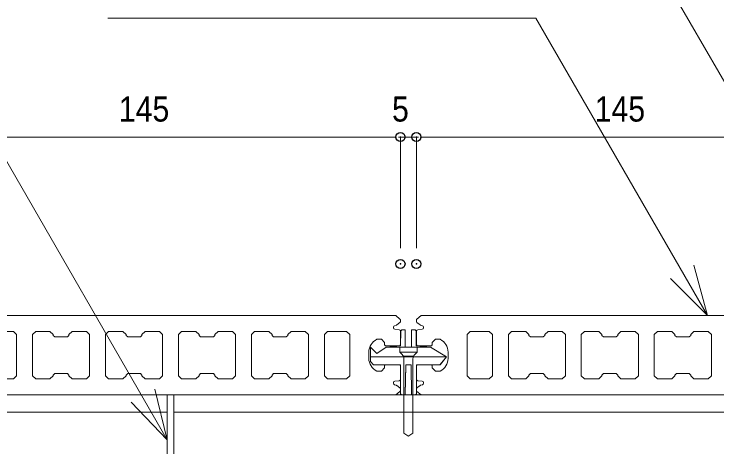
# Model space of a CAD drawing. Units: millimetres, scale not verified. Extents: x -12715 to 12220, y -3398 to 4210.
# Drawn here: x -3221.1 to -2999.5, y 2644.9 to 2781.3 of the extents above; entities that cross this region are included whole.
import ezdxf
from ezdxf.enums import TextEntityAlignment as Align

# ---------------------------------------------------------------- set-up
doc = ezdxf.new("R2010")
doc.units = ezdxf.units.MM
doc.header["$LTSCALE"] = 5.7
doc.header["$PDMODE"] = 32
doc.header["$PDSIZE"] = 2.85
for name, color, linetype, lineweight in [('0-1_デッキ', 7, 'Continuous', 9), ('0-2_文字', 4, 'Continuous', 9), ('0-3_寸法', 7, 'Continuous', 9), ('0-5_根太', 4, 'Continuous', 9), ('0-7_0', 7, 'Continuous', 9), ('0-B_WQCS', 4, 'Continuous', 9)]:
    doc.layers.add(name, color=color, linetype=linetype, lineweight=lineweight)
doc.layers.add('0-8_DEFPOINTS', color=7, linetype='Continuous')
doc.styles.add('Osaka', font='')
doc.styles.get('Osaka').set_extended_font_data('Osaka')

# ---------------------------------------------------------------- blocks, each defined once
blk = doc.blocks.new('_DOT')
at = {"layer": '0-7_0'}
for p, q in [((-20, 0), (-40, 0)), ((-10, 0), (10, 0))]:
    blk.add_line(p, q, dxfattribs=at)
blk = doc.blocks.new('25×145開\u30002軸')
at = {"layer": '0-1_デッキ'}
for p, q in [((-2900, 440.1), (-2900, 429.4)), ((-2892.4, 413.5), (-2853.1, 382.1)), ((-2846.2, 378.5), (-2824.5, 371.9)), ((2824.5, 371.9), (2846.2, 378.5)), ((2853.1, 382.1), (2892.4, 413.5)), ((2900, 429.4), (2900, 440.1)), ((-2828.5, 326), (-2881.5, 321.2)), ((-2810, 352.5), (-2810, 346.2)), ((2810, 346.2), (2810, 352.5)), ((2881.5, 321.2), (2828.5, 326)), ((-2500, 40), (-2500, -40)), ((2500, -40), (2500, 40)), ((-2881.5, -321.2), (-2828.5, -326)), ((-2810, -346.2), (-2810, -352.5)), ((2810, -352.5), (2810, -346.2)), ((2828.5, -326), (2881.5, -321.2)), ((-2900, -429.4), (-2900, -440.1)), ((-2853.1, -382.1), (-2892.4, -413.5)), ((-2824.5, -371.9), (-2846.2, -378.5)), ((2846.2, -378.5), (2824.5, -371.9)), ((2892.4, -413.5), (2853.1, -382.1)), ((2900, -440.1), (2900, -429.4))]:
    blk.add_line(p, q, dxfattribs=at)
for points in [[(2892.7, 455.7), (2839.5, 500), (-2839.5, 500), (-2892.7, 455.7)], [(-2900, 301), (-2900, 130), (-2890, 120), (-2710, 120)], [(2600, 200), (2660, 200), (2700, 160), (2700, 130), (2710, 120), (2890, 120), (2900, 130), (2900, 301)], [(-2710, 120), (-2700, 130), (-2700, 160), (-2660, 200), (-2600, 200)], [(-2600, -200), (-2660, -200), (-2700, -160), (-2700, -130), (-2710, -120), (-2890, -120), (-2900, -130), (-2900, -301)], [(2900, -301), (2900, -130), (2890, -120), (2710, -120), (2700, -130), (2700, -160), (2660, -200), (2600, -200)], [(-2892.7, -455.7), (-2839.5, -500), (2839.5, -500), (2892.7, -455.7)]]:
    blk.add_lwpolyline(points, dxfattribs=at)
for points in [[(-2260, -259.9), (-2260, 259.9), (-2220, 299.9), (-1980, 300), (-1940, 260), (-1940, -260), (-1980, -300), (-2220, -299.9)], [(-1740, -260), (-1740, 260), (-1700, 300), (-1520, 300), (-1480, 260), (-1480, 250), (-1460, 230), (-1300, 230), (-1280, 250), (-1280, 260), (-1240, 300), (-1060, 300), (-1020, 260), (-1020, -260), (-1060, -300), (-1240, -300), (-1280, -260), (-1280, -250), (-1300, -230), (-1460, -230), (-1480, -250), (-1480, -260), (-1520, -300), (-1700, -300)], [(-780, 300), (-600, 300), (-560, 260), (-560, 250), (-540, 230), (-380, 230), (-360, 250), (-360, 260), (-320, 300), (-140, 300), (-100, 260), (-100, -260), (-140, -300), (-320, -300), (-360, -260), (-360, -250), (-380, -230), (-540, -230), (-560, -250), (-560, -260), (-600, -300), (-780, -300), (-820, -260), (-820, 260)], [(140, -300), (100, -260), (100, 260), (140, 300), (320, 300), (360, 260), (360, 250), (380, 230), (540, 230), (560, 250), (560, 260), (600, 300), (780, 300), (820, 260), (820, -260), (780, -300), (600, -300), (560, -260), (560, -250), (540, -230), (380, -230), (360, -250), (360, -260), (320, -300)], [(1280, -260), (1240, -300), (1060, -300), (1020, -260), (1020, 260), (1060, 300), (1240, 300), (1280, 260), (1280, 250), (1300, 230), (1460, 230), (1480, 250), (1480, 260), (1520, 300), (1700, 300), (1740, 260), (1740, -260), (1700, -300), (1520, -300), (1480, -260), (1480, -250), (1460, -230), (1300, -230), (1280, -250)], [(2260, -259.9), (2220, -299.9), (1980, -300), (1940, -260), (1940, 260), (1980, 300), (2220, 299.9), (2260, 259.9)]]:
    blk.add_lwpolyline(points, close=True, dxfattribs=at)
for centre, radius, start, end in [((-2879.7, 440.1), 20.3, 129.80557, 180), ((2879.7, 440.1), 20.3, 0, 50.19443), ((-2879.7, 429.4), 20.3, 180, 231.34019), ((-2840.4, 397.9), 20.3, 231.34019, 253.30076), ((-2830.3, 352.5), 20.3, 0, 73.30076), ((2830.3, 352.5), 20.3, 106.69924, 180), ((2840.4, 397.9), 20.3, 286.69924, 308.65981), ((2879.7, 429.4), 20.3, 308.65981, 0), ((-2879.7, 301), 20.3, 95.07961, 180), ((-2830.3, 346.2), 20.3, 275.07961, 0), ((2830.3, 346.2), 20.3, 180, 264.92039), ((2879.7, 301), 20.3, 0, 84.92039), ((-2688.3, 33.5), 188.4, 1.96794, 62.04932), ((2688.3, 33.5), 188.4, 117.95068, 178.03206), ((-2688.3, -33.5), 188.4, 297.95068, 358.03206), ((2688.3, -33.5), 188.4, 181.96794, 242.04932), ((-2879.7, -301), 20.3, 180, 264.92039), ((-2830.3, -346.2), 20.3, 0, 84.92039), ((-2830.3, -352.5), 20.3, 286.69924, 0), ((2830.3, -346.2), 20.3, 95.07961, 180), ((2830.3, -352.5), 20.3, 180, 253.30076), ((2879.7, -301), 20.3, 275.07961, 0), ((-2879.7, -429.4), 20.3, 128.65981, 180), ((-2879.7, -440.1), 20.3, 180, 230.19443), ((-2840.4, -397.9), 20.3, 106.69924, 128.65981), ((2840.4, -397.9), 20.3, 51.34019, 73.30076), ((2879.7, -429.4), 20.3, 0, 51.34019), ((2879.7, -440.1), 20.3, 309.80557, 0)]:
    blk.add_arc(centre, radius, start, end, dxfattribs=at)
blk = doc.blocks.new('グループ-299-1')
at = {"layer": '0-5_根太'}
for p, q in [((-148038.6, -10347.7), (-137614.2, -10347.7)), ((-137614.2, -11747.7), (-137614.2, -10347.7)), ((-148038.6, -10567.7), (-137614.2, -10567.7))]:
    blk.add_line(p, q, dxfattribs=at)
blk = doc.blocks.new('グループ-300-1')
at = {"layer": '0-5_根太'}
for p, q in [((-137534.2, -10347.7), (-126754.2, -10347.7)), ((-137534.2, -11747.7), (-137534.2, -10347.7)), ((-137534.2, -10567.7), (-126754.2, -10567.7))]:
    blk.add_line(p, q, dxfattribs=at)
blk = doc.blocks.new('グループ-405-1')
at = {"layer": '0-B_WQCS'}
for p, q in [((-96.4, 658.2), (-99.7, 469.1)), ((-40, 670), (-84.4, 670)), ((-40, 670), (-40, 658.4)), ((-40, 658.4), (-40, 469.3)), ((40, 658.4), (40, 670)), ((84.4, 670), (40, 670)), ((40, 469.3), (40, 658.4)), ((99.7, 469.1), (96.4, 658.2)), ((-280, 450), (280, 450)), ((480, 330), (-480, 330)), ((400, 230), (480, 330)), ((-100, 211.1), (-100, -138)), ((-33.7, 210.7), (-39.8, -138.4)), ((39.8, -138.4), (33.7, 210.7)), ((100, -138), (100, 211.1)), ((-88, -150), (-40, -150)), ((-39.8, -138.4), (-40, -150)), ((40, -150), (39.8, -138.4)), ((40, -150), (88, -150))]:
    blk.add_line(p, q, dxfattribs=at)
blk.add_lwpolyline([(-480, 450), (-400, 370), (-280, 450), (-99.7, 470), (-96.4, 658.2), (-84.4, 670), (-40, 670), (-40, 450), (40, 450), (40, 670), (84.4, 670), (96.4, 658.2), (99.7, 470), (280, 450), (480, 330), (397.8, 230), (100, 230), (100, -138), (88, -150), (40, -150), (33.4, 230), (-33.4, 230), (-40, -150), (-88, -150), (-100, -138), (-100, 230), (-440, 230), (-480, 270)], close=True, dxfattribs=at)
for centre, start, end in [((-84.4, 658), 90, 179), ((84.4, 658), 1, 90), ((-88, -138), 180, 270), ((88, -138), 270, 0)]:
    blk.add_arc(centre, 12, start, end, dxfattribs=at)
blk = doc.blocks.new('グループ-406-1')
at = {"layer": '0-B_WQCS'}
for p, q in [((110, 450), (110, 390)), ((110, 390), (-110, 390)), ((-110, 390), (-79.9, 359.8)), ((110, 390), (79.8, 359.8)), ((56.4, 336.4), (-56.4, 336.4)), ((-56.4, 303.3), (-56.4, -634)), ((56.4, 303.3), (56.4, -634)), ((-56.4, -634), (-7.3, -668.4)), ((-7.3, -668.4), (0, -670))]:
    blk.add_line(p, q, dxfattribs=at)
for points in [[(110, 450), (-110, 450), (-110, 390)], [(0, -670), (7.2, -668.4), (56.4, -634)]]:
    blk.add_lwpolyline(points, dxfattribs=at)
for centre, start, end in [((-136.4, 303.3), 0, 45), ((136.4, 303.3), 135, 180)]:
    blk.add_arc(centre, 80, start, end, dxfattribs=at)
blk = doc.blocks.new('グループ-407-1')
at = {"layer": '0-B_WQCS'}
for name in ['グループ-405-1', 'グループ-406-1']:
    blk.add_blockref(name, (0, 0), dxfattribs=at)
blk = doc.blocks.new('WQCS2016断')
at = {"layer": '0-B_WQCS'}
blk.add_blockref('グループ-407-1', (0, 0), dxfattribs=at)

msp = doc.modelspace()

# ---------------------------------------------------------------- linework, layer by layer
at = {"layer": '0-2_文字'}
for p, q in [((-3021.215, 2801.537), (-2948.913, 2676.306)), ((-3056.622, 2780.047), (-3191.57, 2780.047)), ((-3056.622, 2780.047), (-3002.5, 2686.306)), ((-3244.377, 2771.165), (-3172.77, 2647.138))]:
    msp.add_line(p, q, dxfattribs=at)
for points in [[(-3006.754, 2702.181), (-3002.5, 2686.306), (-3014.122, 2697.928)], [(-3176.746, 2663.085), (-3172.77, 2647.138), (-3184.187, 2658.961)]]:
    msp.add_lwpolyline(points, dxfattribs=at)
at = {"layer": '0-3_寸法'}
for p, q in [((-3241.761, 2742.549), (-3101.769, 2742.549)), ((-3101.769, 2742.549), (-3104.272, 2742.549)), ((-3099.265, 2707.549), (-3099.265, 2742.549)), ((-3099.265, 2707.549), (-3099.265, 2742.549)), ((-3099.265, 2742.549), (-3094.265, 2742.549)), ((-3094.265, 2707.549), (-3094.265, 2742.549)), ((-3094.265, 2707.549), (-3094.265, 2742.549)), ((-3091.761, 2742.549), (-2951.769, 2742.549)), ((-3091.761, 2742.549), (-3089.258, 2742.549))]:
    msp.add_line(p, q, dxfattribs=at)
at = {"layer": '0-8_DEFPOINTS'}
for p in [(-3099.265, 2742.549), (-3094.265, 2742.549), (-3099.265, 2702.549), (-3094.265, 2702.549)]:
    msp.add_point(p, dxfattribs=at)

# ---------------------------------------------------------------- block references
at = {"layer": '0-1_デッキ', "xscale": 0.025, "yscale": 0.025}
for p in [(-3171.765, 2673.806), (-3021.765, 2673.806)]:
    msp.add_blockref('25×145開\u30002軸', p, dxfattribs=at)
at = {"layer": '0-3_寸法', "xscale": 0.06259308, "yscale": 0.06259308}
msp.add_blockref('_DOT', (-3099.265, 2742.549), dxfattribs=at)
msp.add_blockref('_DOT', (-3099.265, 2742.549), dxfattribs=at)
at = {"layer": '0-3_寸法', "xscale": 0.06259308, "yscale": 0.06259308, "rotation": 180}
msp.add_blockref('_DOT', (-3094.265, 2742.549), dxfattribs=at)
msp.add_blockref('_DOT', (-3094.265, 2742.549), dxfattribs=at)
at = {"layer": '0-5_根太', "xscale": 0.025, "yscale": 0.025}
for name in ['グループ-299-1', 'グループ-300-1']:
    msp.add_blockref(name, (267.586, 2920), dxfattribs=at)
at = {"layer": '0-B_WQCS', "xscale": 0.025, "yscale": 0.025}
msp.add_blockref('WQCS2016断', (-3096.765, 2665.056), dxfattribs=at)

# ---------------------------------------------------------------- texts
at = {"layer": '0-3_寸法', "style": 'Osaka', "width": 0.9}
for s, p in [('145', (-3188.053, 2745.049)), ('5', (-3101.936, 2745.049)), ('145', (-3038.053, 2745.049))]:
    msp.add_text(s, height=7.918, dxfattribs=at).set_placement(p, align=Align.BOTTOM_LEFT)

doc.saveas('drawing.dxf')
